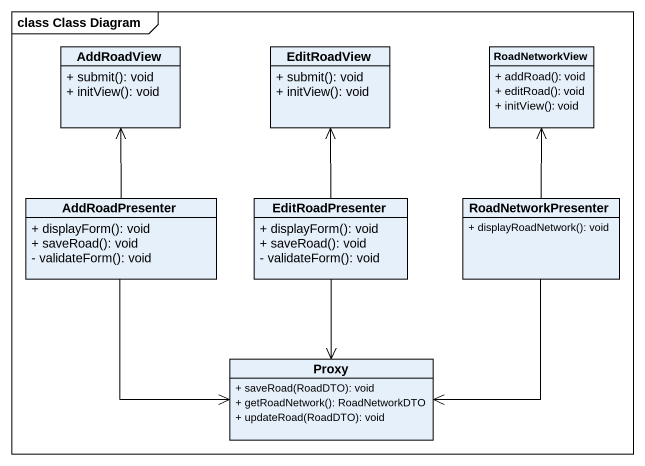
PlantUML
@startuml
mainframe class Class Diagram
hide circle
hide empty members
skinparam classAttributeIconSize 0
class AddRoadView {
  + submit(): void
  + initView(): void
}
class EditRoadView {
  + submit(): void
  + initView(): void
}
class RoadNetworkView {
  + addRoad(): void
  + editRoad(): void
  + initView(): void
}
class AddRoadPresenter {
  + displayForm(): void
  + saveRoad(): void
  - validateForm(): void
}
class EditRoadPresenter {
  + displayForm(): void
  + saveRoad(): void
  - validateForm(): void
}
class RoadNetworkPresenter {
  + displayRoadNetwork(): void
}
class Proxy {
  + saveRoad(RoadDTO): void
  + getRoadNetwork(): RoadNetworkDTO
  + updateRoad(RoadDTO): void
}
AddRoadPresenter -up-> AddRoadView
AddRoadPresenter --> Proxy
EditRoadPresenter -up-> EditRoadView
EditRoadPresenter --> Proxy
RoadNetworkPresenter -up-> RoadNetworkView
RoadNetworkPresenter --> Proxy
@enduml
